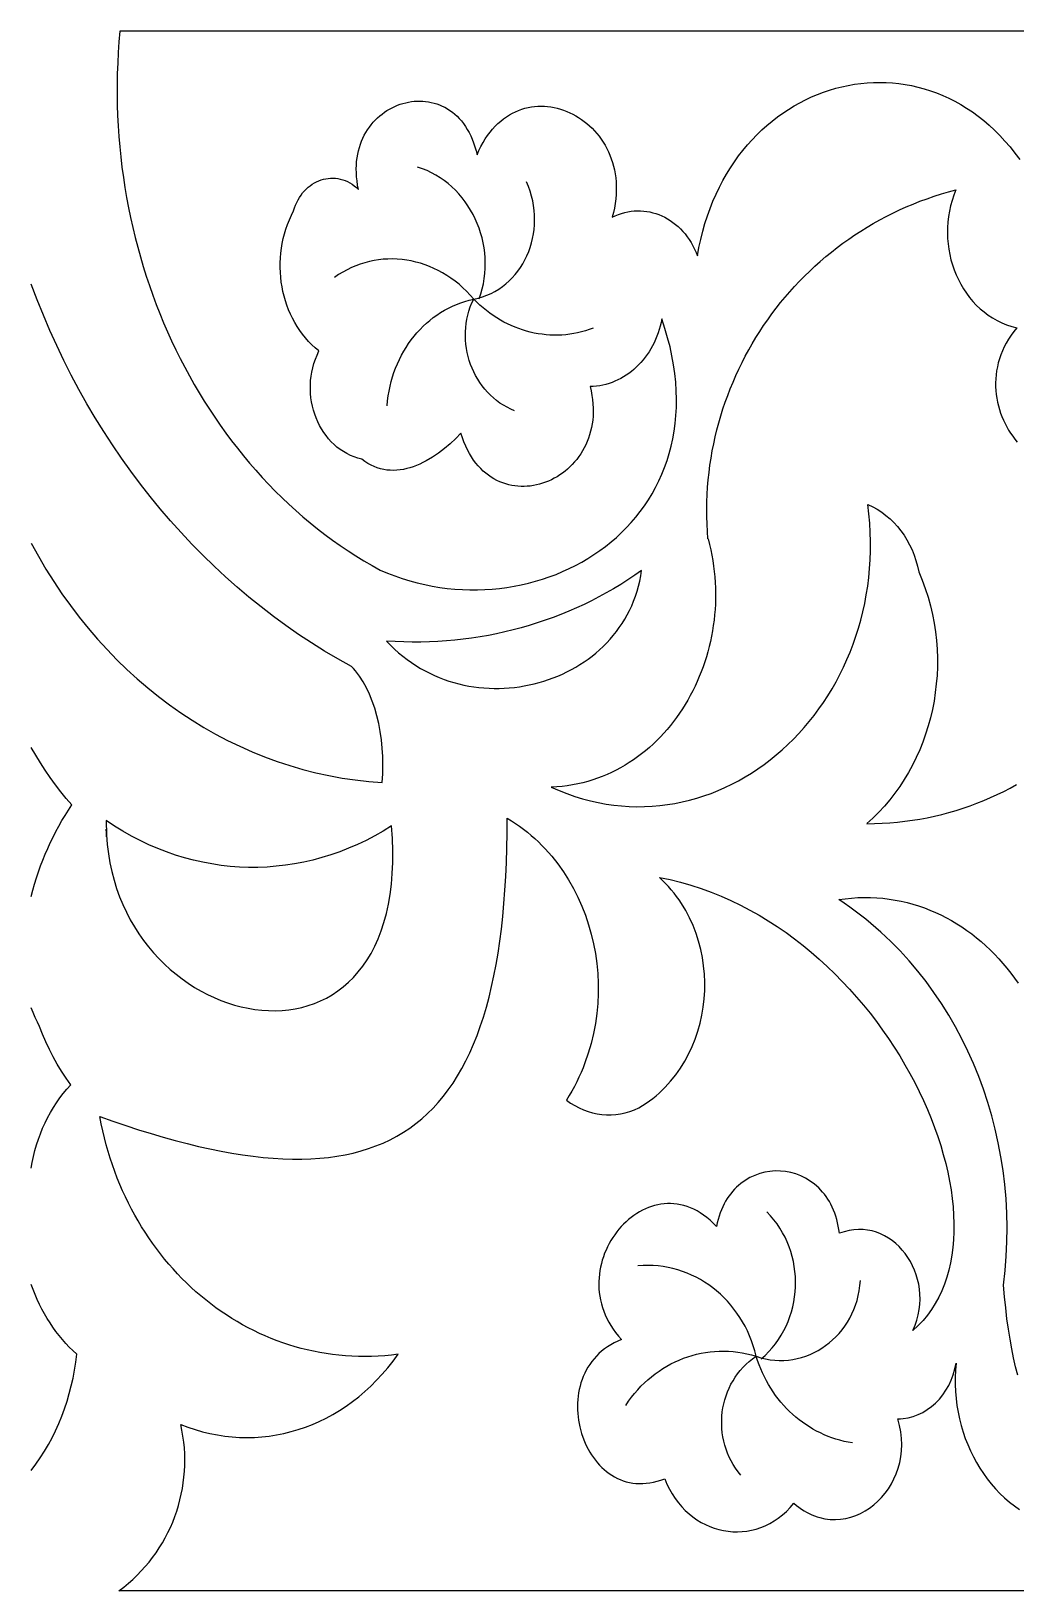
# Model space of a CAD drawing. Extents: x -555 to 555, y -555 to 555.
# Drawn here: x 0 to 56.8, y -455 to -365 of the extents above; entities that cross this region are included whole.
import ezdxf

# ---------------------------------------------------------------- set-up
doc = ezdxf.new("R2010")
doc.units = 0
doc.layers.add('LAYER_1', color=18, linetype='CONTINUOUS')
doc.layers.add('LAYER_2', color=140, linetype='CONTINUOUS')

msp = doc.modelspace()

# ---------------------------------------------------------------- linework, layer by layer
at = {"layer": 'LAYER_1'}
for points in [[(120.025, -365.008), (5.125, -365), (5.072, -365.613), (5.029, -366.226), (4.997, -366.837), (4.975, -367.446), (4.964, -368.054), (4.964, -368.661), (4.973, -369.266), (4.993, -369.869), (5.023, -370.47), (5.064, -371.068), (5.114, -371.664), (5.174, -372.258), (5.244, -372.849), (5.324, -373.438), (5.414, -374.023), (5.513, -374.605), (5.622, -375.185), (5.74, -375.76), (5.868, -376.332), (6.005, -376.901), (6.152, -377.466), (6.307, -378.027), (6.472, -378.583), (6.646, -379.136), (6.829, -379.684), (7.021, -380.227), (7.221, -380.766), (7.43, -381.3), (7.648, -381.83), (7.875, -382.354), (8.11, -382.872), (8.353, -383.386), (8.605, -383.894), (8.865, -384.396), (9.134, -384.892), (9.41, -385.382), (9.695, -385.866), (9.988, -386.344), (10.288, -386.816), (10.596, -387.281), (10.912, -387.739), (11.236, -388.191), (11.568, -388.635), (11.907, -389.072), (12.253, -389.502), (12.607, -389.925), (12.968, -390.34), (13.336, -390.747), (13.712, -391.147), (14.094, -391.538), (14.484, -391.921), (14.88, -392.296), (15.284, -392.663), (15.694, -393.021), (16.111, -393.37), (16.534, -393.71), (16.964, -394.042), (17.401, -394.364), (17.844, -394.677), (18.293, -394.98), (18.749, -395.274), (19.21, -395.558), (19.678, -395.832), (20.152, -396.096), (20.574, -396.275), (20.998, -396.438), (21.426, -396.585), (21.856, -396.718), (22.287, -396.835), (22.721, -396.936), (23.155, -397.023), (23.589, -397.096), (24.024, -397.153), (24.459, -397.196), (24.894, -397.225), (25.327, -397.239), (25.759, -397.239), (26.189, -397.225), (26.617, -397.197), (27.042, -397.156), (27.464, -397.101), (27.883, -397.032), (28.298, -396.95), (28.708, -396.855), (29.115, -396.747), (29.516, -396.626), (29.911, -396.492), (30.301, -396.345), (30.684, -396.186), (31.061, -396.015), (31.431, -395.831), (31.793, -395.635), (32.147, -395.427), (32.493, -395.207), (32.83, -394.975), (33.158, -394.732), (33.477, -394.477), (33.786, -394.211), (34.084, -393.934), (34.371, -393.645), (34.648, -393.346), (34.913, -393.036), (35.166, -392.715), (35.406, -392.384), (35.634, -392.042), (35.849, -391.69), (36.05, -391.327), (36.237, -390.955), (36.409, -390.573), (36.567, -390.181), (36.71, -389.779), (36.837, -389.368), (36.947, -388.948), (37.042, -388.518), (37.12, -388.079), (37.18, -387.632), (37.223, -387.175), (37.248, -386.71), (37.254, -386.236), (37.241, -385.754), (37.209, -385.263), (37.158, -384.764), (37.086, -384.258), (36.994, -383.743), (36.881, -383.221), (36.746, -382.691), (36.59, -382.153), (36.412, -381.608), (36.369, -381.816), (36.318, -382.02), (36.261, -382.22), (36.196, -382.416), (36.124, -382.608), (36.046, -382.796), (35.961, -382.979), (35.87, -383.157), (35.773, -383.33), (35.67, -383.499), (35.561, -383.661), (35.446, -383.819), (35.326, -383.97), (35.201, -384.116), (35.071, -384.256), (34.936, -384.389), (34.796, -384.516), (34.652, -384.636), (34.504, -384.749), (34.351, -384.855), (34.195, -384.954), (34.035, -385.045), (33.871, -385.129), (33.704, -385.205), (33.533, -385.273), (33.36, -385.332), (33.184, -385.384), (33.005, -385.426), (32.824, -385.46), (32.64, -385.485), (32.455, -385.501), (32.267, -385.507), (32.326, -385.764), (32.373, -386.016), (32.408, -386.264), (32.432, -386.508), (32.444, -386.748), (32.445, -386.983), (32.436, -387.213), (32.417, -387.438), (32.387, -387.658), (32.348, -387.873), (32.299, -388.082), (32.242, -388.286), (32.176, -388.485), (32.101, -388.678), (32.018, -388.865), (31.928, -389.046), (31.83, -389.221), (31.726, -389.39), (31.614, -389.553), (31.496, -389.709), (31.372, -389.858), (31.242, -390.001), (31.107, -390.137), (30.966, -390.266), (30.821, -390.387), (30.671, -390.502), (30.517, -390.609), (30.359, -390.709), (30.197, -390.801), (30.033, -390.885), (29.865, -390.961), (29.695, -391.03), (29.523, -391.09), (29.348, -391.142), (29.172, -391.185), (28.995, -391.22), (28.817, -391.247), (28.638, -391.264), (28.459, -391.273), (28.28, -391.272), (28.101, -391.262), (27.923, -391.243), (27.745, -391.215), (27.569, -391.177), (27.395, -391.129), (27.222, -391.072), (27.052, -391.004), (26.885, -390.926), (26.72, -390.838), (26.558, -390.74), (26.4, -390.631), (26.246, -390.512), (26.096, -390.382), (25.951, -390.241), (25.81, -390.089), (25.674, -389.926), (25.544, -389.752), (25.42, -389.566), (25.302, -389.369), (25.19, -389.16), (25.085, -388.939), (24.987, -388.706), (24.896, -388.462), (24.814, -388.205), (24.513, -388.512), (24.197, -388.808), (23.866, -389.088), (23.522, -389.35), (23.168, -389.588), (22.805, -389.801), (22.62, -389.896), (22.435, -389.983), (22.247, -390.062), (22.059, -390.133), (21.87, -390.194), (21.681, -390.245), (21.49, -390.286), (21.3, -390.317), (21.11, -390.336), (20.92, -390.344), (20.731, -390.34), (20.543, -390.324), (20.355, -390.294), (20.169, -390.252), (19.984, -390.195), (19.801, -390.125), (19.62, -390.04), (19.441, -389.94), (19.264, -389.824), (19.09, -389.692), (18.862, -389.635), (18.642, -389.564), (18.428, -389.478), (18.223, -389.377), (18.026, -389.264), (17.836, -389.138), (17.656, -389), (17.484, -388.851), (17.321, -388.691), (17.167, -388.52), (17.023, -388.34), (16.888, -388.152), (16.764, -387.954), (16.649, -387.75), (16.545, -387.538), (16.452, -387.319), (16.37, -387.095), (16.299, -386.866), (16.239, -386.632), (16.191, -386.394), (16.155, -386.152), (16.131, -385.908), (16.119, -385.662), (16.12, -385.414), (16.135, -385.166), (16.162, -384.917), (16.202, -384.668), (16.257, -384.421), (16.325, -384.175), (16.407, -383.931), (16.504, -383.69), (16.615, -383.453), (16.406, -383.278), (16.208, -383.094), (16.018, -382.901), (15.839, -382.698), (15.669, -382.487), (15.51, -382.268), (15.361, -382.042), (15.221, -381.809), (15.092, -381.569), (14.974, -381.324), (14.866, -381.073), (14.768, -380.816), (14.681, -380.555), (14.604, -380.291), (14.539, -380.022), (14.484, -379.75), (14.44, -379.476), (14.407, -379.2), (14.386, -378.921), (14.375, -378.642), (14.376, -378.362), (14.388, -378.081), (14.412, -377.801), (14.447, -377.522), (14.494, -377.243), (14.553, -376.967), (14.623, -376.692), (14.705, -376.42), (14.8, -376.151), (14.906, -375.886), (15.024, -375.624), (15.155, -375.368), (15.207, -375.198), (15.267, -375.036), (15.335, -374.881), (15.41, -374.733), (15.491, -374.593), (15.58, -374.461), (15.675, -374.336), (15.775, -374.219), (15.881, -374.11), (15.992, -374.01), (16.107, -373.918), (16.227, -373.834), (16.351, -373.758), (16.477, -373.692), (16.607, -373.634), (16.74, -373.585), (16.875, -373.545), (17.011, -373.515), (17.149, -373.494), (17.289, -373.482), (17.428, -373.48), (17.569, -373.488), (17.708, -373.505), (17.848, -373.533), (17.986, -373.57), (18.124, -373.618), (18.259, -373.676), (18.393, -373.745), (18.524, -373.824), (18.652, -373.915), (18.777, -374.016), (18.898, -374.128), (18.85, -373.882), (18.814, -373.642), (18.788, -373.406), (18.774, -373.176), (18.77, -372.951), (18.776, -372.731), (18.792, -372.516), (18.817, -372.307), (18.852, -372.103), (18.896, -371.906), (18.948, -371.714), (19.008, -371.527), (19.076, -371.347), (19.152, -371.173), (19.235, -371.004), (19.325, -370.843), (19.422, -370.687), (19.525, -370.538), (19.635, -370.395), (19.75, -370.258), (19.87, -370.129), (19.996, -370.006), (20.126, -369.89), (20.261, -369.781), (20.4, -369.679), (20.543, -369.584), (20.689, -369.496), (20.839, -369.416), (20.992, -369.343), (21.147, -369.277), (21.304, -369.219), (21.464, -369.169), (21.625, -369.126), (21.788, -369.091), (21.951, -369.065), (22.115, -369.046), (22.28, -369.035), (22.445, -369.033), (22.61, -369.038), (22.774, -369.053), (22.937, -369.075), (23.099, -369.106), (23.26, -369.146), (23.419, -369.195), (23.575, -369.252), (23.73, -369.319), (23.882, -369.394), (24.03, -369.479), (24.175, -369.572), (24.317, -369.675), (24.455, -369.788), (24.588, -369.91), (24.717, -370.041), (24.841, -370.182), (24.96, -370.333), (25.073, -370.494), (25.18, -370.664), (25.281, -370.845), (25.376, -371.036), (25.464, -371.237), (25.544, -371.448), (25.618, -371.67), (25.683, -371.902), (25.741, -372.144), (25.85, -371.893), (25.966, -371.654), (26.089, -371.428), (26.218, -371.214), (26.353, -371.013), (26.494, -370.824), (26.64, -370.646), (26.79, -370.481), (26.946, -370.328), (27.106, -370.186), (27.27, -370.055), (27.438, -369.936), (27.609, -369.828), (27.783, -369.731), (27.96, -369.645), (28.14, -369.569), (28.321, -369.504), (28.505, -369.45), (28.69, -369.406), (28.877, -369.372), (29.064, -369.348), (29.252, -369.334), (29.44, -369.33), (29.628, -369.335), (29.816, -369.35), (30.003, -369.374), (30.19, -369.407), (30.375, -369.449), (30.558, -369.5), (30.74, -369.559), (30.919, -369.628), (31.096, -369.704), (31.27, -369.789), (31.441, -369.882), (31.608, -369.983), (31.771, -370.092), (31.931, -370.209), (32.086, -370.333), (32.236, -370.464), (32.382, -370.603), (32.522, -370.749), (32.656, -370.902), (32.785, -371.062), (32.907, -371.228), (33.022, -371.401), (33.131, -371.581), (33.232, -371.766), (33.326, -371.958), (33.412, -372.156), (33.49, -372.359), (33.559, -372.569), (33.62, -372.783), (33.671, -373.004), (33.713, -373.229), (33.745, -373.459), (33.768, -373.695), (33.78, -373.935), (33.781, -374.18), (33.771, -374.43), (33.75, -374.683), (33.717, -374.941), (33.673, -375.204), (33.616, -375.47), (33.547, -375.74), (33.725, -375.653), (33.904, -375.578), (34.085, -375.515), (34.267, -375.463), (34.45, -375.422), (34.633, -375.391), (34.815, -375.372), (34.998, -375.363), (35.18, -375.365), (35.361, -375.377), (35.541, -375.399), (35.719, -375.432), (35.895, -375.474), (36.069, -375.526), (36.241, -375.588), (36.41, -375.659), (36.575, -375.739), (36.738, -375.829), (36.896, -375.928), (37.05, -376.036), (37.2, -376.152), (37.345, -376.277), (37.485, -376.411), (37.62, -376.553), (37.749, -376.703), (37.872, -376.861), (37.988, -377.027), (38.098, -377.201), (38.201, -377.382), (38.297, -377.571), (38.385, -377.768), (38.465, -377.971), (38.553, -377.487), (38.655, -377.013), (38.77, -376.55), (38.899, -376.098), (39.041, -375.657), (39.195, -375.227), (39.362, -374.809), (39.541, -374.401), (39.731, -374.006), (39.932, -373.622), (40.144, -373.249), (40.366, -372.888), (40.599, -372.539), (40.841, -372.202), (41.093, -371.877), (41.354, -371.565), (41.623, -371.264), (41.9, -370.976), (42.186, -370.7), (42.479, -370.437), (42.779, -370.186), (43.086, -369.948), (43.399, -369.723), (43.719, -369.511), (44.044, -369.312), (44.375, -369.127), (44.71, -368.954), (45.051, -368.795), (45.395, -368.649), (45.744, -368.517), (46.096, -368.398), (46.451, -368.293), (46.809, -368.202), (47.169, -368.125), (47.532, -368.062), (47.896, -368.013), (48.262, -367.978), (48.629, -367.958), (48.996, -367.952), (49.364, -367.96), (49.731, -367.984), (50.099, -368.022), (50.465, -368.075), (50.83, -368.142), (51.194, -368.225), (51.556, -368.323), (51.915, -368.436), (52.272, -368.565), (52.626, -368.709), (52.977, -368.868), (53.324, -369.043), (53.667, -369.234), (54.005, -369.441), (54.339, -369.663), (54.667, -369.902), (54.99, -370.157), (55.308, -370.428), (55.619, -370.715), (55.923, -371.019), (56.22, -371.339), (56.51, -371.676), (56.793, -372.03), (57.067, -372.4)], [(39.07, -394.304), (39.039, -393.872), (39.017, -393.442), (39.006, -393.012), (39.003, -392.584), (39.011, -392.157), (39.028, -391.732), (39.054, -391.309), (39.09, -390.887), (39.134, -390.468), (39.188, -390.05), (39.251, -389.635), (39.323, -389.222), (39.404, -388.811), (39.494, -388.403), (39.593, -387.998), (39.7, -387.596), (39.815, -387.197), (39.939, -386.8), (40.072, -386.408), (40.213, -386.018), (40.362, -385.632), (40.519, -385.249), (40.684, -384.871), (40.858, -384.496), (41.039, -384.125), (41.228, -383.758), (41.425, -383.396), (41.629, -383.038), (41.841, -382.684), (42.061, -382.336), (42.288, -381.992), (42.522, -381.652), (42.763, -381.318), (43.012, -380.989), (43.268, -380.666), (43.53, -380.347), (43.8, -380.035), (44.076, -379.727), (44.359, -379.426), (44.649, -379.131), (44.946, -378.842), (45.249, -378.558), (45.558, -378.282), (45.874, -378.011), (46.196, -377.747), (46.524, -377.49), (46.858, -377.24), (47.198, -376.997), (47.544, -376.761), (47.896, -376.531), (48.254, -376.31), (48.617, -376.095), (48.986, -375.889), (49.361, -375.69), (49.741, -375.499), (50.126, -375.316), (50.517, -375.14), (50.912, -374.974), (51.313, -374.815), (51.719, -374.665), (52.13, -374.524), (52.545, -374.391), (52.966, -374.267), (53.391, -374.153)], [(53.391, -374.153), (53.269, -374.455), (53.166, -374.762), (53.079, -375.072), (53.009, -375.385), (52.956, -375.7), (52.92, -376.015), (52.899, -376.331), (52.894, -376.646), (52.905, -376.961), (52.932, -377.273), (52.973, -377.582), (53.03, -377.888), (53.101, -378.19), (53.187, -378.487), (53.286, -378.778), (53.4, -379.062), (53.527, -379.339), (53.668, -379.608), (53.822, -379.869), (53.989, -380.12), (54.168, -380.36), (54.36, -380.59), (54.564, -380.807), (54.78, -381.013), (55.008, -381.204), (55.247, -381.382), (55.498, -381.545), (55.759, -381.693), (56.031, -381.824), (56.313, -381.938), (56.606, -382.034), (56.908, -382.111), (56.734, -382.33), (56.575, -382.551), (56.429, -382.774), (56.297, -382.999), (56.179, -383.225), (56.074, -383.453), (55.981, -383.683), (55.902, -383.912), (55.835, -384.143), (55.78, -384.373), (55.737, -384.603), (55.706, -384.833), (55.685, -385.062), (55.676, -385.29), (55.678, -385.517), (55.69, -385.742), (55.712, -385.964), (55.744, -386.185), (55.786, -386.403), (55.836, -386.619), (55.896, -386.831), (55.965, -387.039), (56.042, -387.244), (56.128, -387.445), (56.221, -387.641), (56.322, -387.833), (56.431, -388.02), (56.546, -388.201), (56.668, -388.377), (56.797, -388.547), (56.932, -388.711)], [(0.005, -394.547), (0.422, -395.304), (0.857, -396.042), (1.31, -396.762), (1.781, -397.464), (2.269, -398.147), (2.774, -398.811), (3.295, -399.455), (3.832, -400.08), (4.384, -400.685), (4.952, -401.269), (5.533, -401.833), (6.129, -402.376), (6.738, -402.897), (7.36, -403.397), (7.995, -403.875), (8.642, -404.331), (9.301, -404.765), (9.97, -405.175), (10.651, -405.563), (11.342, -405.927), (12.042, -406.267), (12.752, -406.583), (13.471, -406.875), (14.199, -407.143), (14.934, -407.385), (15.677, -407.602), (16.427, -407.794), (17.183, -407.96), (17.946, -408.099), (18.714, -408.212), (19.487, -408.299), (20.266, -408.358), (20.298, -407.858), (20.309, -407.359), (20.3, -406.863), (20.27, -406.373), (20.221, -405.89), (20.152, -405.416), (20.063, -404.954), (19.957, -404.505), (19.832, -404.072), (19.689, -403.657), (19.529, -403.262), (19.353, -402.888), (19.16, -402.539), (18.951, -402.216), (18.84, -402.064), (18.726, -401.921), (18.608, -401.784), (18.487, -401.656), (17.709, -401.223), (16.942, -400.77), (16.186, -400.299), (15.441, -399.809), (14.708, -399.3), (13.986, -398.773), (13.276, -398.228), (12.577, -397.666), (11.891, -397.086), (11.218, -396.489), (10.557, -395.876), (9.909, -395.246), (9.274, -394.599), (8.653, -393.937), (8.045, -393.259), (7.451, -392.565), (6.871, -391.857), (6.305, -391.133), (5.754, -390.395), (5.217, -389.643), (4.695, -388.877), (4.189, -388.097), (3.697, -387.304), (3.222, -386.497), (2.762, -385.678), (2.318, -384.846), (1.891, -384.001), (1.48, -383.145), (1.086, -382.277), (0.708, -381.397), (0.348, -380.506), (0.005, -379.604)], [(39.081, -394.303), (39.162, -394.615), (39.235, -394.927), (39.299, -395.24), (39.354, -395.554), (39.401, -395.869), (39.44, -396.183), (39.47, -396.498), (39.492, -396.812), (39.506, -397.127), (39.512, -397.441), (39.509, -397.754), (39.499, -398.066), (39.481, -398.377), (39.456, -398.688), (39.422, -398.996), (39.381, -399.303), (39.333, -399.609), (39.277, -399.912), (39.214, -400.214), (39.143, -400.513), (39.065, -400.809), (38.981, -401.103), (38.889, -401.394), (38.79, -401.682), (38.684, -401.967), (38.571, -402.249), (38.452, -402.527), (38.326, -402.801), (38.193, -403.071), (38.054, -403.337), (37.909, -403.599), (37.757, -403.856), (37.599, -404.109), (37.435, -404.356), (37.265, -404.599), (37.088, -404.836), (36.906, -405.069), (36.718, -405.295), (36.524, -405.516), (36.324, -405.731), (36.119, -405.939), (35.908, -406.141), (35.692, -406.337), (35.47, -406.526), (35.243, -406.709), (35.011, -406.884), (34.774, -407.052), (34.531, -407.213), (34.284, -407.365), (34.031, -407.511), (33.774, -407.648), (33.512, -407.777), (33.246, -407.898), (32.974, -408.01), (32.699, -408.114), (32.419, -408.208), (32.134, -408.294), (31.845, -408.37), (31.552, -408.437), (31.255, -408.495), (30.954, -408.542), (30.649, -408.58), (30.339, -408.608), (30.027, -408.625), (30.478, -408.821), (30.93, -408.998), (31.382, -409.156), (31.834, -409.295), (32.286, -409.415), (32.737, -409.516), (33.188, -409.599), (33.637, -409.664), (34.085, -409.711), (34.531, -409.741), (34.975, -409.754), (35.418, -409.749), (35.857, -409.728), (36.294, -409.69), (36.727, -409.636), (37.158, -409.566), (37.584, -409.48), (38.007, -409.379), (38.425, -409.262), (38.839, -409.131), (39.248, -408.984), (39.652, -408.823), (40.051, -408.648), (40.444, -408.459), (40.831, -408.256), (41.212, -408.04), (41.586, -407.811), (41.954, -407.568), (42.315, -407.313), (42.668, -407.045), (43.014, -406.765), (43.351, -406.473), (43.681, -406.169), (44.002, -405.854), (44.314, -405.528), (44.618, -405.19), (44.912, -404.842), (45.196, -404.484), (45.471, -404.115), (45.736, -403.736), (45.99, -403.347), (46.233, -402.949), (46.465, -402.542), (46.686, -402.126), (46.896, -401.701), (47.093, -401.268), (47.279, -400.827), (47.452, -400.377), (47.613, -399.92), (47.76, -399.455), (47.894, -398.984), (48.015, -398.505), (48.122, -398.019), (48.214, -397.528), (48.293, -397.03), (48.357, -396.526), (48.405, -396.016), (48.439, -395.501), (48.457, -394.98), (48.459, -394.455), (48.445, -393.925), (48.415, -393.391), (48.368, -392.853), (48.304, -392.31), (48.581, -392.441), (48.847, -392.59), (49.103, -392.757), (49.348, -392.941), (49.582, -393.141), (49.804, -393.356), (50.013, -393.586), (50.209, -393.83), (50.392, -394.088), (50.56, -394.357), (50.714, -394.639), (50.852, -394.931), (50.975, -395.234), (51.081, -395.546), (51.17, -395.867), (51.241, -396.196), (51.441, -396.68), (51.62, -397.169), (51.778, -397.662), (51.915, -398.159), (52.032, -398.659), (52.128, -399.16), (52.205, -399.663), (52.261, -400.167), (52.299, -400.67), (52.316, -401.173), (52.315, -401.675), (52.295, -402.175), (52.255, -402.672), (52.198, -403.166), (52.122, -403.656), (52.028, -404.142), (51.916, -404.622), (51.787, -405.096), (51.64, -405.563), (51.476, -406.023), (51.294, -406.475), (51.096, -406.919), (50.882, -407.353), (50.651, -407.777), (50.404, -408.19), (50.141, -408.592), (49.862, -408.982), (49.568, -409.359), (49.258, -409.723), (48.934, -410.073), (48.594, -410.408), (48.24, -410.727)], [(0.005, -414.931), (0.099, -414.573), (0.201, -414.219), (0.309, -413.867), (0.425, -413.519), (0.548, -413.174), (0.678, -412.833), (0.814, -412.496), (0.958, -412.162), (1.108, -411.833), (1.266, -411.508), (1.43, -411.187), (1.602, -410.871), (1.78, -410.56), (1.966, -410.253), (2.158, -409.952), (2.357, -409.656), (2.027, -409.277), (1.708, -408.887), (1.4, -408.486), (1.102, -408.074), (0.813, -407.653), (0.535, -407.221), (0.265, -406.78), (0.005, -406.33)], [(48.24, -410.734), (48.686, -410.728), (49.129, -410.711), (49.569, -410.683), (50.007, -410.645), (50.442, -410.596), (50.874, -410.537), (51.303, -410.467), (51.728, -410.388), (52.15, -410.298), (52.568, -410.198), (52.982, -410.088), (53.393, -409.969), (53.8, -409.84), (54.202, -409.702), (54.6, -409.555), (54.994, -409.398), (55.383, -409.232), (55.768, -409.058), (56.148, -408.874), (56.522, -408.682), (56.892, -408.482)], [(118.672, -455), (5.067, -455.005), (5.345, -454.793), (5.613, -454.573), (5.871, -454.344), (6.12, -454.106), (6.359, -453.86), (6.587, -453.607), (6.805, -453.346), (7.013, -453.079), (7.211, -452.804), (7.398, -452.523), (7.574, -452.236), (7.74, -451.944), (7.895, -451.646), (8.039, -451.343), (8.172, -451.035), (8.293, -450.723), (8.404, -450.407), (8.503, -450.087), (8.59, -449.763), (8.666, -449.437), (8.731, -449.108), (8.783, -448.776), (8.824, -448.443), (8.852, -448.108), (8.868, -447.771), (8.873, -447.433), (8.865, -447.095), (8.844, -446.756), (8.811, -446.417), (8.765, -446.079), (8.706, -445.741), (8.635, -445.404), (9.053, -445.564), (9.474, -445.704), (9.897, -445.826), (10.323, -445.929), (10.75, -446.012), (11.178, -446.077), (11.607, -446.123), (12.036, -446.15), (12.465, -446.158), (12.893, -446.148), (13.32, -446.119), (13.745, -446.072), (14.168, -446.006), (14.589, -445.922), (15.006, -445.82), (15.42, -445.699), (15.83, -445.56), (16.236, -445.404), (16.637, -445.229), (17.032, -445.036), (17.422, -444.826), (17.805, -444.597), (18.181, -444.351), (18.55, -444.088), (18.912, -443.807), (19.265, -443.508), (19.61, -443.192), (19.945, -442.858), (20.271, -442.508), (20.588, -442.14), (20.893, -441.755), (21.188, -441.353), (20.801, -441.4), (20.415, -441.436), (20.031, -441.462), (19.649, -441.478), (19.268, -441.484), (18.89, -441.48), (18.513, -441.467), (18.139, -441.443), (17.767, -441.41), (17.397, -441.367), (17.03, -441.315), (16.665, -441.254), (16.303, -441.184), (15.944, -441.104), (15.587, -441.015), (15.234, -440.917), (14.884, -440.811), (14.537, -440.696), (14.194, -440.572), (13.853, -440.439), (13.517, -440.298), (13.184, -440.149), (12.855, -439.991), (12.53, -439.826), (12.208, -439.652), (11.891, -439.47), (11.578, -439.281), (11.27, -439.084), (10.966, -438.879), (10.666, -438.666), (10.371, -438.446), (10.081, -438.219), (9.796, -437.984), (9.515, -437.742), (9.24, -437.493), (8.97, -437.238), (8.705, -436.975), (8.446, -436.705), (8.192, -436.429), (7.944, -436.146), (7.701, -435.857), (7.465, -435.561), (7.234, -435.259), (7.01, -434.951), (6.791, -434.637), (6.579, -434.317), (6.374, -433.991), (6.174, -433.659), (5.982, -433.321), (5.796, -432.978), (5.617, -432.629), (5.445, -432.275), (5.28, -431.916), (5.122, -431.551), (4.971, -431.182), (4.828, -430.807), (4.693, -430.427), (4.564, -430.043), (4.444, -429.653), (4.331, -429.26), (4.227, -428.861), (4.13, -428.459), (4.042, -428.052), (3.961, -427.64), (4.721, -427.908), (5.468, -428.16), (6.201, -428.398), (6.921, -428.62), (7.628, -428.827), (8.321, -429.019), (9.001, -429.196), (9.668, -429.357), (10.322, -429.502), (10.963, -429.632), (11.591, -429.746), (12.206, -429.844), (12.808, -429.926), (13.397, -429.992), (13.974, -430.042), (14.538, -430.075), (15.088, -430.092), (15.627, -430.092), (16.152, -430.076), (16.665, -430.043), (17.166, -429.993), (17.654, -429.926), (18.129, -429.842), (18.593, -429.741), (19.043, -429.623), (19.482, -429.487), (19.908, -429.334), (20.322, -429.163), (20.724, -428.975), (21.114, -428.768), (21.492, -428.544), (21.857, -428.302), (22.211, -428.042), (22.553, -427.763), (22.883, -427.466), (23.201, -427.151), (23.507, -426.817), (23.801, -426.464), (24.084, -426.093), (24.355, -425.703), (24.615, -425.294), (24.863, -424.866), (25.099, -424.419), (25.324, -423.952), (25.538, -423.466), (25.74, -422.961), (25.931, -422.436), (26.11, -421.891), (26.279, -421.327), (26.436, -420.743), (26.582, -420.138), (26.717, -419.514), (26.84, -418.869), (26.953, -418.204), (27.055, -417.519), (27.146, -416.813), (27.226, -416.087), (27.295, -415.34), (27.354, -414.571), (27.401, -413.782), (27.438, -412.972), (27.465, -412.141), (27.481, -411.289), (27.486, -410.415), (27.73, -410.565), (27.969, -410.721), (28.202, -410.884), (28.43, -411.053), (28.652, -411.228), (28.869, -411.408), (29.081, -411.595), (29.287, -411.787), (29.487, -411.985), (29.681, -412.187), (29.87, -412.395), (30.053, -412.608), (30.403, -413.048), (30.728, -413.506), (31.031, -413.981), (31.309, -414.471), (31.564, -414.976), (31.795, -415.493), (32, -416.023), (32.182, -416.563), (32.338, -417.112), (32.468, -417.67), (32.574, -418.234), (32.653, -418.804), (32.706, -419.378), (32.733, -419.956), (32.734, -420.536), (32.707, -421.116), (32.654, -421.696), (32.573, -422.274), (32.465, -422.849), (32.328, -423.42), (32.164, -423.985), (31.971, -424.544), (31.863, -424.82), (31.749, -425.094), (31.627, -425.366), (31.498, -425.636), (31.362, -425.903), (31.219, -426.167), (31.068, -426.429), (30.909, -426.687), (31.145, -426.854), (31.388, -427.003), (31.637, -427.133), (31.891, -427.246), (32.15, -427.34), (32.414, -427.415), (32.68, -427.472), (32.948, -427.51), (33.219, -427.529), (33.49, -427.53), (33.761, -427.512), (34.031, -427.474), (34.299, -427.418), (34.565, -427.342), (34.828, -427.247), (35.088, -427.133), (35.296, -427.006), (35.499, -426.872), (35.696, -426.732), (35.888, -426.586), (36.074, -426.434), (36.254, -426.277), (36.428, -426.115), (36.596, -425.947), (36.759, -425.775), (36.916, -425.597), (37.211, -425.229), (37.484, -424.844), (37.732, -424.443), (37.957, -424.028), (38.158, -423.6), (38.335, -423.161), (38.488, -422.712), (38.616, -422.254), (38.72, -421.789), (38.799, -421.319), (38.854, -420.844), (38.884, -420.366), (38.889, -419.888), (38.869, -419.409), (38.823, -418.931), (38.753, -418.457), (38.657, -417.986), (38.535, -417.522), (38.388, -417.064), (38.215, -416.615), (38.016, -416.176), (37.791, -415.749), (37.539, -415.334), (37.404, -415.132), (37.262, -414.934), (37.113, -414.739), (36.957, -414.549), (36.795, -414.363), (36.627, -414.181), (36.451, -414.004), (36.269, -413.832), (36.882, -413.959), (37.487, -414.109), (38.084, -414.28), (38.673, -414.471), (39.254, -414.683), (39.827, -414.913), (40.39, -415.163), (40.945, -415.431), (41.491, -415.717), (42.027, -416.019), (42.554, -416.338), (43.071, -416.672), (43.578, -417.021), (44.075, -417.385), (44.561, -417.763), (45.037, -418.153), (45.501, -418.556), (45.955, -418.972), (46.397, -419.398), (46.827, -419.835), (47.246, -420.281), (47.653, -420.738), (48.047, -421.203), (48.429, -421.676), (48.798, -422.156), (49.155, -422.643), (49.498, -423.137), (49.827, -423.636), (50.144, -424.14), (50.446, -424.648), (50.734, -425.16), (51.008, -425.675), (51.268, -426.192), (51.513, -426.711), (51.743, -427.231), (51.957, -427.752), (52.157, -428.273), (52.34, -428.793), (52.508, -429.311), (52.66, -429.827), (52.796, -430.341), (52.915, -430.852), (53.017, -431.359), (53.103, -431.861), (53.171, -432.358), (53.222, -432.849), (53.255, -433.333), (53.27, -433.811), (53.268, -434.281), (53.247, -434.743), (53.207, -435.195), (53.149, -435.638), (53.072, -436.071), (52.975, -436.493), (52.86, -436.904), (52.724, -437.302), (52.569, -437.688), (52.394, -438.06), (52.198, -438.418), (51.982, -438.762), (51.745, -439.09), (51.487, -439.403), (51.208, -439.699), (50.908, -439.978), (51.033, -439.678), (51.135, -439.377), (51.214, -439.076), (51.27, -438.775), (51.304, -438.476), (51.318, -438.179), (51.311, -437.885), (51.285, -437.596), (51.24, -437.312), (51.177, -437.034), (51.097, -436.763), (51, -436.5), (50.887, -436.246), (50.758, -436.002), (50.615, -435.768), (50.459, -435.547), (50.289, -435.338), (50.107, -435.143), (49.913, -434.963), (49.708, -434.798), (49.493, -434.649), (49.269, -434.518), (49.036, -434.406), (48.794, -434.312), (48.545, -434.239), (48.29, -434.187), (48.028, -434.157), (47.762, -434.151), (47.49, -434.168), (47.215, -434.21), (46.937, -434.279), (46.657, -434.374), (46.63, -434.163), (46.597, -433.958), (46.556, -433.76), (46.508, -433.568), (46.453, -433.382), (46.391, -433.202), (46.324, -433.029), (46.25, -432.862), (46.17, -432.701), (46.085, -432.547), (45.994, -432.399), (45.898, -432.258), (45.798, -432.122), (45.692, -431.994), (45.468, -431.755), (45.228, -431.542), (44.974, -431.355), (44.707, -431.194), (44.43, -431.059), (44.145, -430.95), (43.852, -430.867), (43.555, -430.811), (43.255, -430.781), (42.954, -430.777), (42.653, -430.8), (42.355, -430.85), (42.061, -430.927), (41.774, -431.03), (41.495, -431.161), (41.225, -431.319), (40.968, -431.504), (40.844, -431.606), (40.724, -431.716), (40.608, -431.832), (40.496, -431.956), (40.388, -432.086), (40.285, -432.223), (40.187, -432.367), (40.094, -432.518), (40.006, -432.676), (39.923, -432.841), (39.847, -433.013), (39.776, -433.192), (39.711, -433.377), (39.653, -433.57), (39.602, -433.77), (39.557, -433.977), (39.376, -433.791), (39.193, -433.62), (39.007, -433.464), (38.82, -433.323), (38.632, -433.197), (38.443, -433.084), (38.252, -432.986), (38.061, -432.901), (37.87, -432.829), (37.678, -432.77), (37.487, -432.723), (37.296, -432.689), (37.105, -432.667), (36.915, -432.657), (36.727, -432.658), (36.54, -432.67), (36.354, -432.694), (36.171, -432.727), (35.989, -432.771), (35.81, -432.825), (35.633, -432.888), (35.46, -432.961), (35.289, -433.043), (35.122, -433.134), (34.958, -433.233), (34.798, -433.34), (34.643, -433.455), (34.492, -433.577), (34.345, -433.707), (34.203, -433.844), (34.067, -433.987), (33.935, -434.137), (33.81, -434.293), (33.69, -434.455), (33.577, -434.622), (33.469, -434.794), (33.369, -434.971), (33.275, -435.153), (33.189, -435.339), (33.109, -435.529), (33.038, -435.722), (32.974, -435.919), (32.919, -436.119), (32.872, -436.322), (32.833, -436.527), (32.804, -436.734), (32.783, -436.944), (32.772, -437.155), (32.771, -437.367), (32.779, -437.58), (32.798, -437.794), (32.827, -438.008), (32.867, -438.222), (32.917, -438.436), (32.979, -438.65), (33.052, -438.862), (33.137, -439.074), (33.233, -439.284), (33.342, -439.493), (33.463, -439.699), (33.597, -439.904), (33.744, -440.105), (33.904, -440.304), (34.077, -440.499), (33.861, -440.592), (33.655, -440.694), (33.459, -440.803), (33.273, -440.921), (33.098, -441.046), (32.933, -441.179), (32.777, -441.318), (32.632, -441.463), (32.496, -441.615), (32.369, -441.772), (32.252, -441.935), (32.145, -442.103), (32.046, -442.275), (31.957, -442.451), (31.877, -442.632), (31.805, -442.815), (31.743, -443.002), (31.689, -443.192), (31.643, -443.384), (31.606, -443.578), (31.577, -443.774), (31.557, -443.971), (31.544, -444.169), (31.54, -444.367), (31.543, -444.566), (31.554, -444.764), (31.573, -444.962), (31.599, -445.159), (31.674, -445.549), (31.777, -445.931), (31.908, -446.301), (31.983, -446.482), (32.066, -446.658), (32.154, -446.83), (32.249, -446.998), (32.35, -447.16), (32.458, -447.317), (32.571, -447.469), (32.69, -447.614), (32.815, -447.753), (32.946, -447.886), (33.082, -448.011), (33.224, -448.128), (33.371, -448.238), (33.524, -448.339), (33.681, -448.432), (33.843, -448.515), (34.011, -448.59), (34.183, -448.654), (34.359, -448.708), (34.541, -448.752), (34.726, -448.785), (34.916, -448.807), (35.11, -448.818), (35.308, -448.816), (35.51, -448.802), (35.716, -448.775), (35.926, -448.735), (36.139, -448.682), (36.356, -448.615), (36.577, -448.534), (36.706, -448.843), (36.851, -449.137), (37.009, -449.415), (37.181, -449.678), (37.364, -449.924), (37.56, -450.154), (37.765, -450.368), (37.981, -450.565), (38.206, -450.745), (38.439, -450.909), (38.68, -451.056), (38.927, -451.186), (39.18, -451.298), (39.438, -451.393), (39.701, -451.471), (39.966, -451.53), (40.235, -451.572), (40.505, -451.596), (40.777, -451.602), (41.048, -451.589), (41.32, -451.558), (41.589, -451.508), (41.857, -451.44), (42.122, -451.352), (42.382, -451.246), (42.639, -451.12), (42.89, -450.975), (43.134, -450.81), (43.372, -450.626), (43.602, -450.421), (43.824, -450.197), (44.036, -449.953), (44.179, -450.073), (44.324, -450.185), (44.471, -450.288), (44.618, -450.383), (44.767, -450.469), (44.917, -450.547), (45.068, -450.616), (45.219, -450.677), (45.37, -450.73), (45.523, -450.776), (45.827, -450.843), (46.131, -450.881), (46.433, -450.89), (46.733, -450.871), (47.028, -450.825), (47.318, -450.753), (47.602, -450.657), (47.878, -450.536), (48.145, -450.393), (48.401, -450.228), (48.647, -450.043), (48.879, -449.837), (49.098, -449.613), (49.302, -449.371), (49.489, -449.113), (49.659, -448.839), (49.811, -448.55), (49.942, -448.248), (50.052, -447.933), (50.14, -447.606), (50.205, -447.269), (50.244, -446.923), (50.258, -446.568), (50.244, -446.206), (50.202, -445.837), (50.13, -445.462), (50.028, -445.084), (50.18, -445.078), (50.332, -445.066), (50.63, -445.018), (50.921, -444.941), (51.203, -444.837), (51.475, -444.707), (51.735, -444.551), (51.982, -444.372), (52.215, -444.169), (52.432, -443.945), (52.632, -443.699), (52.813, -443.435), (52.974, -443.151), (53.114, -442.851), (53.232, -442.535), (53.325, -442.203), (53.393, -441.858), (53.359, -442.273), (53.342, -442.687), (53.343, -443.097), (53.36, -443.504), (53.394, -443.906), (53.445, -444.305), (53.511, -444.698), (53.593, -445.085), (53.69, -445.467), (53.802, -445.842), (53.929, -446.21), (54.07, -446.57), (54.225, -446.922), (54.394, -447.265), (54.576, -447.599), (54.771, -447.924), (54.978, -448.238), (55.198, -448.541), (55.43, -448.834), (55.674, -449.114), (55.929, -449.382), (56.195, -449.638), (56.472, -449.88), (56.759, -450.108), (57.056, -450.321)], [(56.956, -442.558), (56.832, -442.074), (56.717, -441.566), (56.609, -441.036), (56.509, -440.483), (56.417, -439.906), (56.334, -439.306), (56.259, -438.682), (56.192, -438.034), (56.134, -437.362), (56.229, -436.526), (56.295, -435.691), (56.333, -434.859), (56.343, -434.029), (56.325, -433.203), (56.28, -432.382), (56.208, -431.566), (56.109, -430.755), (55.985, -429.952), (55.834, -429.156), (55.657, -428.368), (55.456, -427.59), (55.229, -426.821), (54.978, -426.063), (54.702, -425.316), (54.403, -424.582), (54.08, -423.86), (53.733, -423.153), (53.364, -422.459), (52.972, -421.781), (52.558, -421.119), (52.121, -420.474), (51.663, -419.846), (51.184, -419.237), (50.684, -418.646), (50.163, -418.076), (49.621, -417.526), (49.06, -416.998), (48.479, -416.492), (48.181, -416.248), (47.879, -416.009), (47.571, -415.776), (47.259, -415.55), (46.943, -415.329), (46.621, -415.115), (46.994, -415.063), (47.365, -415.026), (47.733, -415.002), (48.098, -414.992), (48.46, -414.996), (48.82, -415.012), (49.176, -415.042), (49.529, -415.084), (49.878, -415.139), (50.223, -415.206), (50.565, -415.285), (50.903, -415.376), (51.236, -415.478), (51.565, -415.592), (51.89, -415.718), (52.209, -415.854), (52.524, -416.001), (52.834, -416.159), (53.139, -416.327), (53.439, -416.505), (53.732, -416.693), (54.021, -416.89), (54.303, -417.098), (54.579, -417.314), (54.849, -417.54), (55.113, -417.774), (55.371, -418.017), (55.621, -418.268), (55.865, -418.528), (56.102, -418.796), (56.332, -419.071), (56.554, -419.354), (56.769, -419.644), (56.976, -419.941)], [(0.003, -430.623), (0.063, -430.279), (0.135, -429.94), (0.219, -429.604), (0.314, -429.273), (0.42, -428.947), (0.537, -428.626), (0.665, -428.311), (0.804, -428.002), (0.954, -427.7), (1.114, -427.405), (1.285, -427.117), (1.466, -426.836), (1.657, -426.564), (1.858, -426.301), (2.069, -426.046), (2.29, -425.801), (2.015, -425.415), (1.753, -425.018), (1.505, -424.61), (1.272, -424.193), (1.053, -423.767), (0.849, -423.333), (0.66, -422.89), (0.487, -422.441), (0.359, -422.181), (0.235, -421.914), (0.117, -421.64), (0.005, -421.36)], [(0.006, -448.062), (0.274, -447.703), (0.528, -447.334), (0.77, -446.955), (0.998, -446.567), (1.212, -446.17), (1.413, -445.764), (1.6, -445.35), (1.773, -444.929), (1.931, -444.501), (2.076, -444.066), (2.205, -443.625), (2.32, -443.178), (2.42, -442.726), (2.505, -442.269), (2.575, -441.809), (2.629, -441.344), (2.414, -441.145), (2.205, -440.939), (2.002, -440.724), (1.806, -440.502), (1.617, -440.273), (1.435, -440.037), (1.259, -439.793), (1.09, -439.543), (0.929, -439.287), (0.774, -439.024), (0.627, -438.755), (0.487, -438.48), (0.355, -438.2), (0.231, -437.914), (0.114, -437.623), (0.005, -437.326)]]:
    msp.add_lwpolyline(points, dxfattribs=at)
for points in [[(20.516, -400.196), (20.741, -400.431), (20.972, -400.655), (21.21, -400.868), (21.452, -401.07), (21.7, -401.261), (21.953, -401.441), (22.211, -401.611), (22.472, -401.77), (22.738, -401.918), (23.008, -402.056), (23.281, -402.183), (23.558, -402.3), (23.837, -402.407), (24.119, -402.504), (24.404, -402.59), (24.69, -402.667), (24.978, -402.733), (25.268, -402.79), (25.559, -402.837), (25.851, -402.874), (26.143, -402.902), (26.436, -402.92), (26.729, -402.928), (27.021, -402.928), (27.313, -402.918), (27.605, -402.898), (27.895, -402.87), (28.184, -402.832), (28.471, -402.786), (28.756, -402.73), (29.039, -402.666), (29.319, -402.593), (29.597, -402.512), (29.872, -402.422), (30.143, -402.323), (30.41, -402.216), (30.674, -402.1), (30.933, -401.977), (31.188, -401.845), (31.437, -401.705), (31.682, -401.557), (31.921, -401.401), (32.155, -401.237), (32.383, -401.065), (32.604, -400.886), (32.819, -400.699), (33.027, -400.504), (33.228, -400.302), (33.422, -400.093), (33.607, -399.876), (33.785, -399.652), (33.955, -399.421), (34.116, -399.183), (34.268, -398.937), (34.411, -398.685), (34.545, -398.426), (34.669, -398.161), (34.782, -397.888), (34.886, -397.609), (34.979, -397.324), (35.061, -397.032), (35.132, -396.734), (35.192, -396.429), (35.24, -396.118), (34.844, -396.396), (34.443, -396.664), (34.035, -396.923), (33.622, -397.172), (33.204, -397.413), (32.78, -397.644), (32.351, -397.865), (31.917, -398.078), (31.478, -398.28), (31.035, -398.473), (30.587, -398.657), (30.136, -398.831), (29.68, -398.995), (29.221, -399.149), (28.757, -399.294), (28.291, -399.428), (27.821, -399.553), (27.348, -399.668), (26.873, -399.772), (26.394, -399.867), (25.914, -399.951), (25.431, -400.026), (24.945, -400.09), (24.458, -400.143), (23.97, -400.187), (23.479, -400.22), (22.988, -400.242), (22.495, -400.254), (22.001, -400.256), (21.506, -400.247), (21.011, -400.227)], [(4.35, -411.384), (4.392, -411.932), (4.457, -412.468), (4.544, -412.991), (4.654, -413.501), (4.784, -413.998), (4.934, -414.481), (5.104, -414.951), (5.293, -415.406), (5.499, -415.848), (5.723, -416.275), (5.962, -416.687), (6.217, -417.085), (6.487, -417.467), (6.77, -417.833), (7.066, -418.184), (7.375, -418.519), (7.695, -418.838), (8.025, -419.14), (8.365, -419.426), (8.714, -419.694), (9.072, -419.946), (9.437, -420.179), (9.808, -420.395), (10.185, -420.593), (10.567, -420.773), (10.953, -420.935), (11.343, -421.077), (11.735, -421.201), (12.129, -421.305), (12.524, -421.39), (12.919, -421.455), (13.314, -421.5), (13.707, -421.524), (14.098, -421.529), (14.485, -421.512), (14.869, -421.475), (15.249, -421.416), (15.623, -421.335), (15.99, -421.233), (16.351, -421.109), (16.704, -420.963), (17.048, -420.794), (17.382, -420.602), (17.707, -420.387), (18.02, -420.149), (18.322, -419.887), (18.61, -419.602), (18.886, -419.292), (19.147, -418.958), (19.393, -418.6), (19.623, -418.217), (19.837, -417.809), (20.033, -417.375), (20.211, -416.916), (20.37, -416.431), (20.509, -415.92), (20.627, -415.383), (20.724, -414.819), (20.798, -414.228), (20.85, -413.611), (20.878, -412.966), (20.88, -412.293), (20.858, -411.592), (20.809, -410.864), (20.323, -411.162), (19.832, -411.44), (19.335, -411.699), (18.833, -411.938), (18.326, -412.156), (17.815, -412.356), (17.3, -412.535), (16.781, -412.695), (16.26, -412.834), (15.736, -412.954), (15.209, -413.054), (14.681, -413.135), (14.151, -413.195), (13.62, -413.235), (13.089, -413.256), (12.557, -413.256), (12.025, -413.237), (11.494, -413.198), (10.963, -413.139), (10.434, -413.06), (9.907, -412.961), (9.381, -412.842), (8.858, -412.703), (8.338, -412.544), (7.822, -412.365), (7.309, -412.165), (6.8, -411.946), (6.295, -411.707), (5.796, -411.448), (5.301, -411.169), (4.813, -410.87), (4.33, -410.55)], [(4.335, -411.046), (4.336, -411.129), (4.345, -411.285)], [(4.35, -411.384), (4.345, -411.285), (4.353, -411.484)]]:
    msp.add_lwpolyline(points, close=True, dxfattribs=at)
at = {"layer": 'LAYER_2'}
for points in [[(25.86, -380.452), (25.959, -380.161), (26.041, -379.867), (26.107, -379.571), (26.157, -379.274), (26.192, -378.977), (26.212, -378.679), (26.217, -378.382), (26.208, -378.086), (26.184, -377.792), (26.146, -377.5), (26.094, -377.211), (26.029, -376.926), (25.95, -376.645), (25.859, -376.368), (25.755, -376.096), (25.638, -375.831), (25.51, -375.571), (25.369, -375.319), (25.217, -375.074), (25.053, -374.838), (24.879, -374.61), (24.693, -374.391), (24.498, -374.183), (24.292, -373.984), (24.075, -373.797), (23.85, -373.622), (23.615, -373.458), (23.37, -373.308), (23.117, -373.171), (22.855, -373.048), (22.585, -372.939), (22.307, -372.845)], [(25.551, -380.458), (25.812, -380.4), (26.066, -380.326), (26.311, -380.237), (26.548, -380.134), (26.776, -380.016), (26.995, -379.885), (27.204, -379.741), (27.404, -379.584), (27.594, -379.416), (27.773, -379.237), (27.942, -379.047), (28.101, -378.848), (28.248, -378.639), (28.384, -378.421), (28.509, -378.195), (28.622, -377.962), (28.723, -377.721), (28.811, -377.475), (28.887, -377.222), (28.95, -376.965), (29, -376.703), (29.036, -376.437), (29.059, -376.167), (29.067, -375.895), (29.062, -375.62), (29.042, -375.344), (29.007, -375.067), (28.958, -374.79), (28.893, -374.512), (28.812, -374.236), (28.716, -373.961), (28.603, -373.687)], [(25.551, -380.458), (25.348, -380.228), (25.139, -380.009), (24.923, -379.802), (24.701, -379.607), (24.472, -379.424), (24.238, -379.253), (23.999, -379.094), (23.755, -378.947), (23.506, -378.812), (23.254, -378.689), (22.998, -378.579), (22.739, -378.481), (22.477, -378.396), (22.213, -378.322), (21.947, -378.262), (21.679, -378.214), (21.41, -378.179), (21.14, -378.156), (20.87, -378.146), (20.6, -378.149), (20.331, -378.165), (20.062, -378.194), (19.795, -378.236), (19.529, -378.291), (19.265, -378.359), (19.004, -378.44), (18.746, -378.535), (18.491, -378.643), (18.239, -378.764), (17.992, -378.899), (17.749, -379.048), (17.511, -379.21)], [(20.549, -386.614), (20.576, -386.327), (20.613, -386.044), (20.661, -385.765), (20.718, -385.49), (20.785, -385.22), (20.861, -384.954), (20.947, -384.694), (21.042, -384.438), (21.146, -384.188), (21.258, -383.943), (21.379, -383.704), (21.509, -383.471), (21.646, -383.245), (21.792, -383.025), (21.945, -382.812), (22.106, -382.606), (22.274, -382.407), (22.449, -382.216), (22.631, -382.032), (22.82, -381.857), (23.016, -381.69), (23.218, -381.531), (23.427, -381.38), (23.641, -381.239), (23.861, -381.107), (24.087, -380.984), (24.319, -380.871), (24.555, -380.768), (24.797, -380.675), (25.044, -380.592), (25.295, -380.519), (25.551, -380.458)], [(27.911, -386.908), (27.688, -386.813), (27.472, -386.706), (27.263, -386.587), (27.063, -386.457), (26.872, -386.317), (26.689, -386.166), (26.514, -386.007), (26.349, -385.838), (26.193, -385.661), (26.046, -385.475), (25.908, -385.283), (25.78, -385.084), (25.662, -384.878), (25.554, -384.666), (25.457, -384.45), (25.369, -384.228), (25.293, -384.002), (25.227, -383.772), (25.172, -383.54), (25.129, -383.304), (25.097, -383.066), (25.076, -382.827), (25.067, -382.587), (25.071, -382.346), (25.086, -382.104), (25.114, -381.864), (25.154, -381.624), (25.207, -381.386), (25.273, -381.149), (25.352, -380.916), (25.445, -380.685), (25.551, -380.458)], [(32.44, -382.136), (32.219, -382.217), (31.997, -382.289), (31.773, -382.352), (31.547, -382.406), (31.321, -382.451), (31.094, -382.487), (30.866, -382.514), (30.637, -382.533), (30.408, -382.542), (30.18, -382.543), (29.951, -382.535), (29.723, -382.519), (29.495, -382.494), (29.268, -382.461), (29.042, -382.419), (28.817, -382.368), (28.594, -382.31), (28.372, -382.242), (28.152, -382.167), (27.934, -382.084), (27.718, -381.992), (27.505, -381.892), (27.294, -381.784), (27.087, -381.668), (26.882, -381.544), (26.68, -381.412), (26.482, -381.273), (26.288, -381.125), (26.097, -380.97), (25.911, -380.807), (25.728, -380.636), (25.551, -380.458)], [(42.142, -441.624), (42.371, -441.418), (42.585, -441.203), (42.786, -440.977), (42.973, -440.743), (43.146, -440.5), (43.306, -440.249), (43.451, -439.991), (43.582, -439.726), (43.699, -439.456), (43.802, -439.181), (43.891, -438.901), (43.966, -438.617), (44.027, -438.33), (44.074, -438.041), (44.106, -437.749), (44.124, -437.457), (44.129, -437.163), (44.118, -436.87), (44.094, -436.577), (44.055, -436.286), (44.002, -435.997), (43.935, -435.71), (43.853, -435.426), (43.757, -435.147), (43.646, -434.872), (43.521, -434.602), (43.382, -434.339), (43.228, -434.081), (43.059, -433.831), (42.876, -433.589), (42.678, -433.356), (42.466, -433.131)], [(41.854, -441.47), (41.776, -441.164), (41.687, -440.865), (41.585, -440.573), (41.473, -440.288), (41.349, -440.011), (41.214, -439.74), (41.069, -439.478), (40.913, -439.224), (40.748, -438.979), (40.573, -438.742), (40.39, -438.514), (40.197, -438.295), (39.996, -438.086), (39.787, -437.887), (39.571, -437.697), (39.346, -437.518), (39.115, -437.349), (38.877, -437.191), (38.633, -437.044), (38.383, -436.908), (38.127, -436.784), (37.865, -436.672), (37.599, -436.571), (37.328, -436.483), (37.053, -436.408), (36.773, -436.346), (36.49, -436.296), (36.204, -436.26), (35.915, -436.238), (35.623, -436.229), (35.329, -436.235), (35.032, -436.255)], [(41.854, -441.47), (42.122, -441.553), (42.391, -441.619), (42.659, -441.666), (42.927, -441.697), (43.192, -441.71), (43.456, -441.707), (43.717, -441.688), (43.976, -441.653), (44.23, -441.603), (44.481, -441.538), (44.726, -441.458), (44.967, -441.364), (45.202, -441.257), (45.43, -441.136), (45.652, -441.001), (45.866, -440.855), (46.073, -440.695), (46.271, -440.524), (46.461, -440.342), (46.641, -440.148), (46.811, -439.944), (46.97, -439.729), (47.119, -439.504), (47.256, -439.27), (47.38, -439.026), (47.493, -438.774), (47.592, -438.513), (47.678, -438.244), (47.749, -437.968), (47.806, -437.684), (47.847, -437.393), (47.873, -437.096)], [(34.328, -444.306), (34.489, -444.068), (34.658, -443.839), (34.833, -443.619), (35.016, -443.407), (35.206, -443.204), (35.402, -443.011), (35.605, -442.826), (35.813, -442.65), (36.027, -442.484), (36.247, -442.327), (36.471, -442.179), (36.701, -442.042), (36.935, -441.913), (37.173, -441.795), (37.415, -441.687), (37.661, -441.588), (37.91, -441.5), (38.162, -441.422), (38.417, -441.355), (38.674, -441.298), (38.934, -441.251), (39.196, -441.216), (39.459, -441.191), (39.723, -441.177), (39.989, -441.173), (40.255, -441.182), (40.522, -441.201), (40.789, -441.232), (41.056, -441.274), (41.323, -441.327), (41.589, -441.393), (41.854, -441.47)], [(40.977, -448.337), (40.816, -448.139), (40.667, -447.934), (40.532, -447.723), (40.409, -447.507), (40.299, -447.286), (40.201, -447.06), (40.116, -446.83), (40.043, -446.598), (39.983, -446.362), (39.935, -446.124), (39.899, -445.885), (39.876, -445.645), (39.864, -445.404), (39.865, -445.163), (39.878, -444.923), (39.902, -444.684), (39.938, -444.446), (39.986, -444.211), (40.046, -443.979), (40.118, -443.75), (40.2, -443.525), (40.295, -443.305), (40.401, -443.089), (40.518, -442.88), (40.646, -442.676), (40.786, -442.479), (40.936, -442.289), (41.098, -442.108), (41.27, -441.934), (41.454, -441.77), (41.648, -441.615), (41.854, -441.47)], [(47.411, -446.472), (47.169, -446.43), (46.93, -446.379), (46.693, -446.32), (46.46, -446.252), (46.23, -446.175), (46.003, -446.09), (45.78, -445.997), (45.561, -445.896), (45.345, -445.788), (45.134, -445.671), (44.927, -445.547), (44.724, -445.416), (44.526, -445.277), (44.333, -445.132), (44.144, -444.979), (43.961, -444.82), (43.783, -444.654), (43.61, -444.481), (43.443, -444.302), (43.282, -444.117), (43.126, -443.926), (42.977, -443.729), (42.834, -443.527), (42.697, -443.319), (42.567, -443.105), (42.443, -442.886), (42.327, -442.662), (42.217, -442.433), (42.115, -442.199), (42.02, -441.96), (41.933, -441.717), (41.854, -441.47)]]:
    msp.add_lwpolyline(points, dxfattribs=at)

doc.saveas('drawing.dxf')
